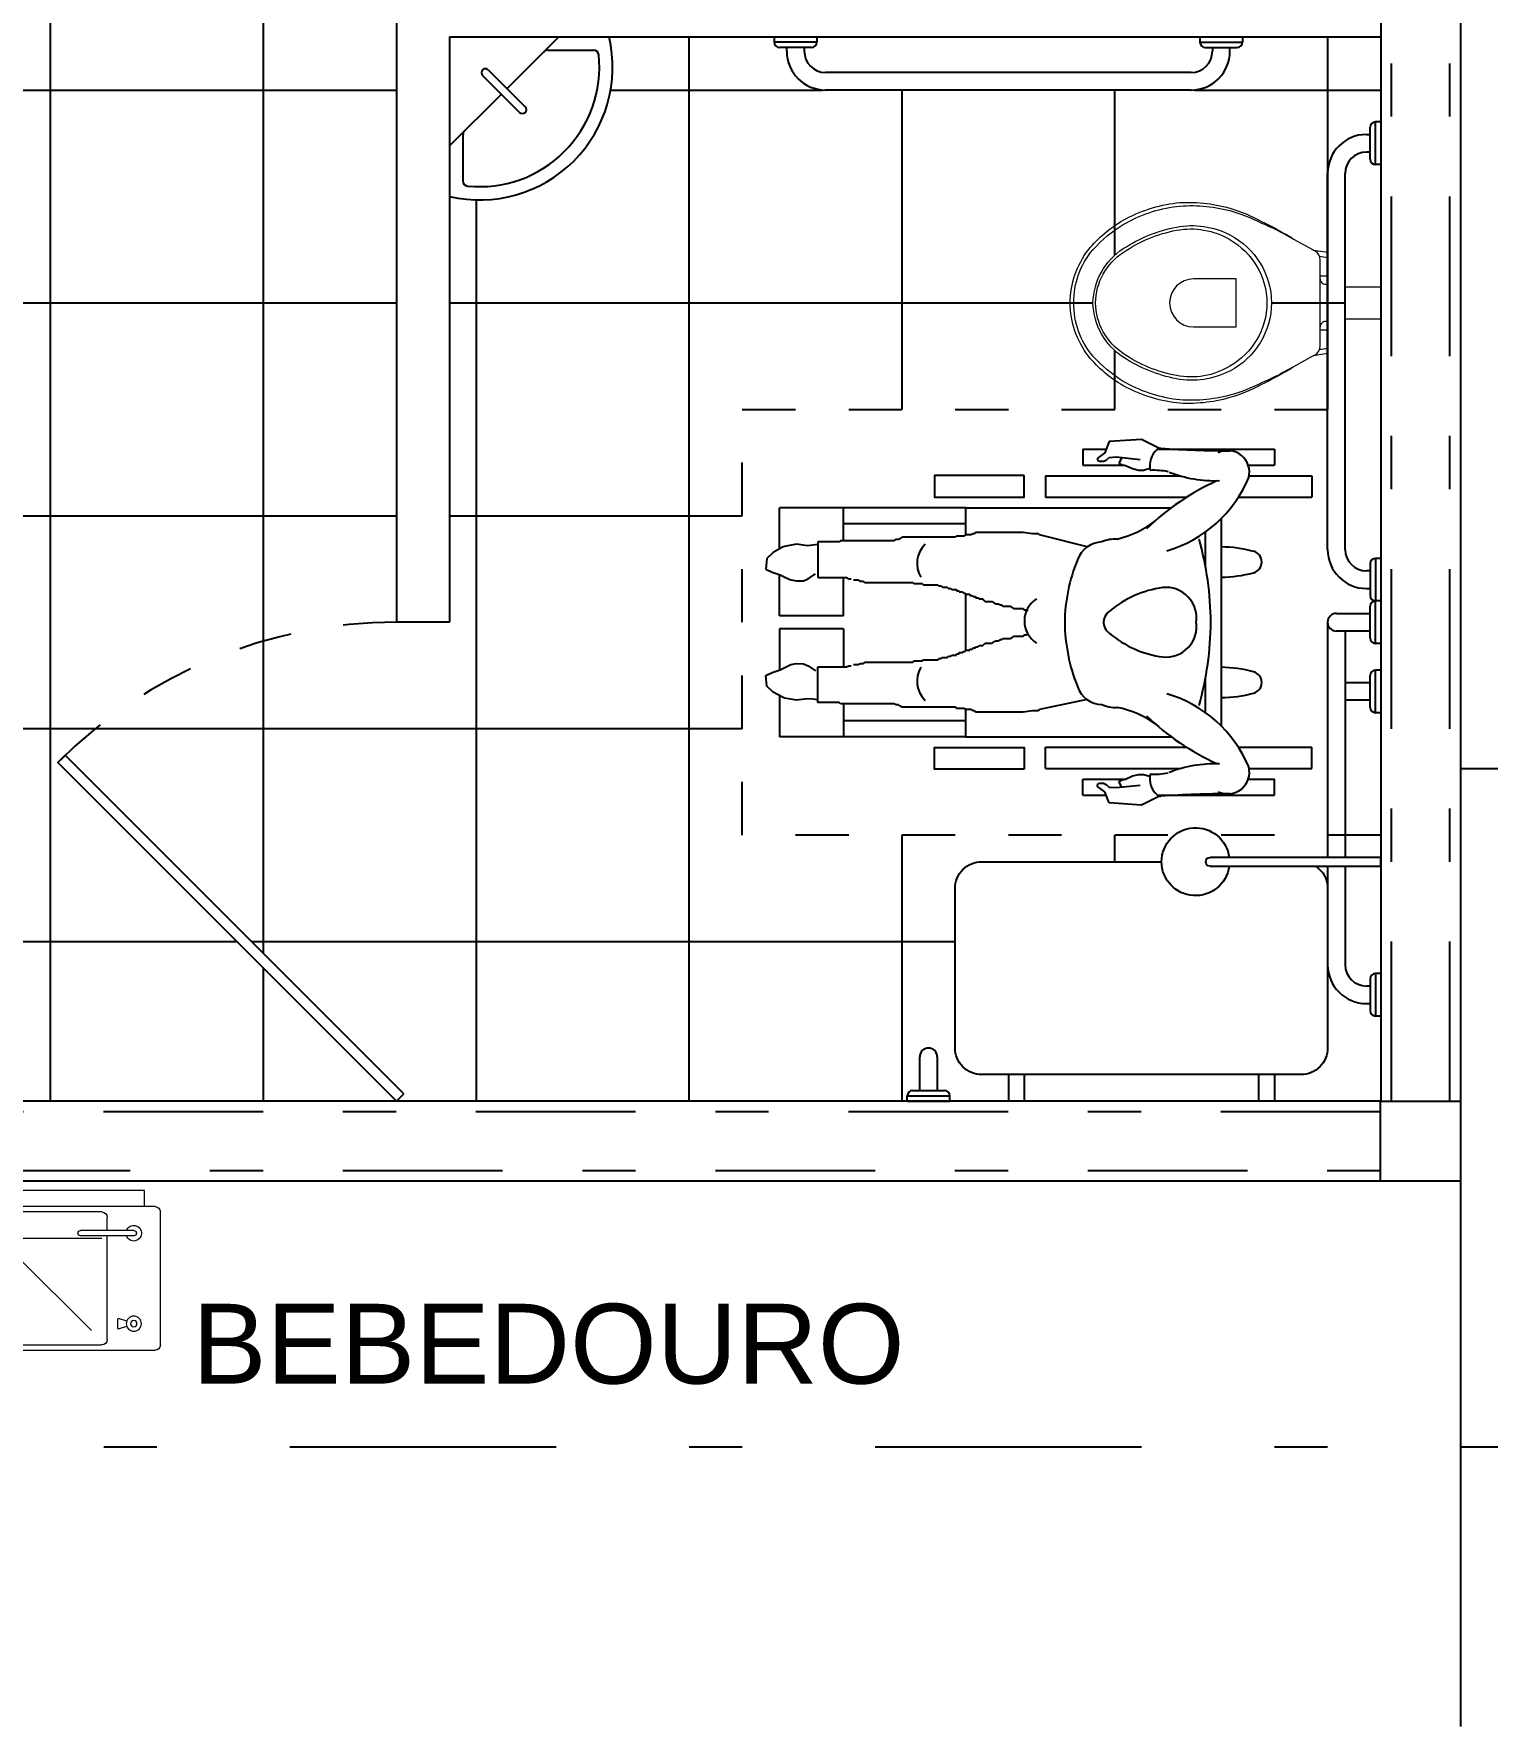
# Model space of a CAD drawing. Header units: inches. Extents: x -64 to 509, y -100 to 268.
# Drawn here: x 70.299 to 73.03, y -18.04 to -14.869 of the extents above; entities that cross this region are included whole.
import ezdxf
from ezdxf.enums import TextEntityAlignment as Align

# ---------------------------------------------------------------- set-up
doc = ezdxf.new("R2010")
doc.units = ezdxf.units.IN
doc.header["$MEASUREMENT"] = 0
doc.header["$PDMODE"] = 35
for name, pattern in [('DASHDOTX2', [2, 1, -0.5, 0, -0.5]), ('HIDDEN', [0.375, 0.25, -0.125]), ('HIDDEN2', [0.1875, 0.125, -0.0625])]:
    doc.linetypes.add(name, pattern=pattern)
for name, color, linetype in [('ARQ_REBOCO', 4, 'Continuous'), ('BL-SAN-01', 1, 'Continuous'), ('COBOGO', 2, 'Continuous'), ('COTA', 1, 'Continuous'), ('EQUIP', 3, 'Continuous'), ('ESQUADRIA', 2, 'Continuous'), ('Nivel', 2, 'Continuous'), ('PISOS', 8, 'Continuous'), ('PROJ COBERTA', 8, 'DASHDOTX2'), ('PROJEÇÃO', 8, 'HIDDEN'), ('VISTA1', 1, 'Continuous')]:
    doc.layers.add(name, color=color, linetype=linetype)
doc.layers.add('BANHEIRO', color=1, linetype='Continuous', lineweight=20)
doc.styles.add('AMB125', font='verdana.ttf')
doc.styles.add('ARIAL', font='arial.ttf')
doc.dimstyles.new('COTA125$0', dxfattribs={"dimtxt": 0.225, "dimasz": 0.1, "dimexe": 0.15, "dimexo": 0.5, "dimgap": 0.15, "dimtad": 1, "dimzin": 4, "dimdsep": 46, "dimtxsty": 'AMB125', "dimblk": 'ARCHTICK', "dimcen": -0.1, "dimdle": 0.05, "dimclrd": 256, "dimclre": 256, "dimclrt": 3, "dimadec": 0, "dimazin": 0, "dimtfac": 1, "dimtix": 1, "dimtmove": 2, "dimatfit": 3, "dimldrblk": 'OPEN30', "dimfxl": 0.5, "dimfxlon": 1, "dimtvp": 0.5, "dimtfillclr": 2, "dimtolj": 1, "dimtzin": 4, "dimarcsym": 0})

# ---------------------------------------------------------------- blocks, each defined once
blk = doc.blocks.new('Chuveiro')
for p, q in [((-0.3926, 0.01), (0, 0.01)), ((0, 0.01), (0, -0.01)), ((0, -0.01), (-0.3926, -0.01))]:
    blk.add_line(p, q)
for centre, radius, start, end in [((-0.4259, 0), 0.078, 7.3661, 352.6339), ((-0.3926, 0), 0.01, 90, 270)]:
    blk.add_arc(centre, radius, start, end)
blk = doc.blocks.new('_ArchTick')
at = {"color": 0, "linetype": 'ByBlock', "const_width": 0.15}
blk.add_lwpolyline([(-0.5, -0.5), (0.5, 0.5)], dxfattribs=at)
blk = doc.blocks.new('*D29')
at = {"layer": 'COTA', "lineweight": -2, "transparency": 16777216}
for p, q in [((66.7748, -7.5746), (66.7748, -16.9246)), ((67.2748, -7.6246), (66.6248, -7.6246)), ((67.2748, -16.8746), (66.6248, -16.8746))]:
    blk.add_line(p, q, dxfattribs=at)
at = {"layer": 'DEFPOINTS', "color": 0, "transparency": 16777216}
for p in [(72.9803, -7.6246), (66.7748, -16.8746), (72.8303, -16.8746)]:
    blk.add_point(p, dxfattribs=at)
at = {"layer": 'COTA', "lineweight": -2, "transparency": 16777216, "xscale": 0.1, "yscale": 0.1, "zscale": 0.1}
for p, rotation in [((66.7748, -7.6246), 90), ((66.7748, -16.8746), 270)]:
    blk.add_blockref('_ArchTick', p, dxfattribs=dict(at, rotation=rotation))
at = {"layer": 'COTA', "color": 2, "transparency": 16777216, "insert": (66.5076, -12.2496), "char_height": 0.225, "attachment_point": 5, "rotation": 90, "style": 'AMB125'}
blk.add_mtext('\\A1;9.25', dxfattribs=at)
blk = doc.blocks.new('_Open30')
at = {"color": 0, "linetype": 'ByBlock', "lineweight": -2}
for p, q in [((-1, 0.268), (0, 0)), ((0, 0), (-1, -0.268)), ((0, 0), (-1, 0))]:
    blk.add_line(p, q, dxfattribs=at)
blk = doc.blocks.new('*D132')
at = {"layer": 'COTA', "lineweight": -2, "transparency": 16777216}
for p, q in [((66.7748, -16.8746), (66.7748, -16.7746)), ((67.2748, -16.8746), (66.6248, -16.8746)), ((66.7748, -16.8746), (66.7748, -17.0246)), ((67.2748, -17.0246), (66.6248, -17.0246)), ((66.7748, -17.0246), (66.7748, -17.1246))]:
    blk.add_line(p, q, dxfattribs=at)
at = {"layer": 'DEFPOINTS', "color": 0, "transparency": 16777216}
for p in [(72.8303, -16.8746), (66.7748, -17.0246), (72.9797, -17.0246)]:
    blk.add_point(p, dxfattribs=at)
at = {"layer": 'COTA', "lineweight": -2, "transparency": 16777216, "xscale": 0.1, "yscale": 0.1, "zscale": 0.1}
for p, rotation in [((66.7748, -16.8746), 270), ((66.7748, -17.0246), 90)]:
    blk.add_blockref('_ArchTick', p, dxfattribs=dict(at, rotation=rotation))
at = {"layer": 'COTA', "color": 2, "transparency": 16777216, "insert": (66.5096, -16.9496), "char_height": 0.225, "attachment_point": 5, "rotation": 90, "style": 'AMB125'}
blk.add_mtext('\\A1;.15', dxfattribs=at)
blk = doc.blocks.new('*D133')
at = {"layer": 'COTA', "lineweight": -2, "transparency": 16777216}
for p, q in [((66.7748, -16.9746), (66.7748, -19.6949)), ((67.2748, -17.0246), (66.6248, -17.0246)), ((67.2748, -19.6449), (66.6248, -19.6449))]:
    blk.add_line(p, q, dxfattribs=at)
at = {"layer": 'DEFPOINTS', "color": 0, "transparency": 16777216}
for p in [(72.9797, -17.0246), (66.7748, -19.6449), (68.3303, -19.6449)]:
    blk.add_point(p, dxfattribs=at)
at = {"layer": 'COTA', "lineweight": -2, "transparency": 16777216, "xscale": 0.1, "yscale": 0.1, "zscale": 0.1}
for p, rotation in [((66.7748, -17.0246), 90), ((66.7748, -19.6449), 270)]:
    blk.add_blockref('_ArchTick', p, dxfattribs=dict(at, rotation=rotation))
at = {"layer": 'COTA', "color": 2, "transparency": 16777216, "insert": (66.5076, -18.3348), "char_height": 0.225, "attachment_point": 5, "rotation": 90, "style": 'AMB125'}
blk.add_mtext('\\A1;2.62', dxfattribs=at)
blk = doc.blocks.new('A$C164B22D6')
for p, q in [((-0.36, 0.01), (-0.36, 0.26)), ((-0.35, 0.27), (0, 0.27)), ((-0.34, 0.26), (-0.1, 0.26)), ((0.01, 0.26), (0.01, 0.01)), ((0.011, 0.01), (0.011, 0.26)), ((0.021, 0.27), (0.371, 0.27)), ((0.031, 0.26), (0.271, 0.26)), ((0.381, 0.26), (0.381, 0.01)), ((-0.35, 0.02), (-0.35, 0.25)), ((-0.3, 0.11), (-0.3, 0.25)), ((-0.1196, 0.233), (-0.261, 0.0916)), ((-0.09, 0.25), (-0.09, 0.02)), ((-0.07, 0.2286), (-0.07, 0.2114)), ((-0.0687, 0.2296), (-0.0534, 0.2245)), ((0.021, 0.02), (0.021, 0.25)), ((0.071, 0.11), (0.071, 0.25)), ((0.2514, 0.233), (0.11, 0.0916)), ((0.281, 0.25), (0.281, 0.055)), ((0.301, 0.2286), (0.301, 0.2114)), ((0.3023, 0.2296), (0.3176, 0.2245)), ((-0.0534, 0.2155), (-0.0687, 0.2104)), ((0.3176, 0.2155), (0.3023, 0.2104)), ((-0.1, 0.06), (-0.25, 0.06)), ((0.271, 0.06), (0.121, 0.06)), ((0.331, 0.055), (0.231, 0.055)), ((0.331, 0.045), (0.231, 0.045)), ((0.281, 0.045), (0.281, 0.02)), ((0, 0), (-0.35, 0)), ((-0.1, 0.01), (-0.34, 0.01)), ((0.041, 0), (0.021, 0)), ((0.271, 0.01), (0.031, 0.01)), ((0.041, -0.03), (0.041, 0)), ((0.351, 0), (0.041, 0)), ((0.371, 0), (0.351, 0)), ((0.351, 0), (0.351, -0.03)), ((0.351, -0.03), (0.041, -0.03))]:
    blk.add_line(p, q)
for centre, radius in [((-0.04, 0.22), 0.0142), ((-0.04, 0.22), 0.00596), ((0.331, 0.22), 0.0142), ((0.331, 0.22), 0.00596), ((-0.3, 0.06), 0.0223), ((0.071, 0.06), 0.0223)]:
    blk.add_circle(centre, radius)
for centre, radius, start, end in [((-0.35, 0.26), 0.01, 90, 180), ((-0.34, 0.25), 0.01, 90, 180), ((-0.1, 0.25), 0.01, 0, 90), ((0, 0.26), 0.01, 0, 90), ((0.021, 0.26), 0.01, 90, 180), ((0.031, 0.25), 0.01, 90, 180), ((0.271, 0.25), 0.01, 0, 90), ((0.371, 0.26), 0.01, 0, 90), ((-0.069, 0.2286), 0.001, 71.5651, 180), ((0.302, 0.2286), 0.001, 71.5651, 180), ((-0.069, 0.2114), 0.001, 180, 288.4349), ((0.302, 0.2114), 0.001, 180, 288.4349), ((0.331, 0.05), 0.0147, 199.9134, 160.0866), ((0.231, 0.05), 0.005, 90, 270), ((0.331, 0.05), 0.00499, 270, 90), ((-0.35, 0.01), 0.01, 180, 270), ((-0.34, 0.02), 0.01, 180, 270), ((-0.1, 0.02), 0.01, 270, 0), ((0, 0.01), 0.01, 270, 0), ((0.021, 0.01), 0.01, 180, 270), ((0.031, 0.02), 0.01, 180, 270), ((0.271, 0.02), 0.01, 270, 0), ((0.371, 0.01), 0.01, 270, 0)]:
    blk.add_arc(centre, radius, start, end)

msp = doc.modelspace()

# ---------------------------------------------------------------- hatches: boundary and pattern name
at = {"layer": 'PISOS'}
h = msp.add_hatch(dxfattribs=at)
h.set_pattern_fill('_USER,_O', color=256, scale=0.4, double=1, pattern_type=0)
h.set_pattern_definition([(0, (69.53026, -7.7748), (0, -0.4), []), (270, (69.53026, -7.7748), (-0.4, -2e-17), [])])
edge = h.paths.add_edge_path()
edge.add_line((70.5803, -8.8748), (69.4803, -8.8748))
edge.add_line((69.4803, -8.8748), (69.4803, -7.7746))
edge.add_line((69.4803, -7.7746), (70.0471, -7.7748))
edge.add_line((70.0471, -7.7748), (70.0471, -8.0598))
edge.add_arc((70.0553, -8.123), 0.0638, 97.3661, 442.6339)
edge.add_line((70.0634, -8.0598), (70.0634, -7.7748))
edge.add_line((70.0634, -7.7748), (70.5803, -7.7748))
edge.add_line((70.5803, -7.7748), (70.5803, -8.8748))
edge = h.paths.add_edge_path()
edge.add_line((71.6803, -8.8748), (70.6803, -8.8748))
edge.add_line((70.6803, -8.8748), (70.6803, -7.7748))
edge.add_line((70.6803, -7.7748), (71.1721, -7.7748))
edge.add_line((71.1721, -7.7748), (71.1721, -8.0598))
edge.add_arc((71.1803, -8.123), 0.0638, 97.3661, 442.6339)
edge.add_line((71.1884, -8.0598), (71.1884, -7.7748))
edge.add_line((71.1884, -7.7748), (71.6803, -7.7748))
edge.add_line((71.6803, -7.7748), (71.6803, -8.8748))
edge = h.paths.add_edge_path()
edge.add_line((72.8303, -8.8748), (71.7803, -8.8748))
edge.add_line((71.7803, -8.8748), (71.7803, -7.7748))
edge.add_line((71.7803, -7.7748), (72.2971, -7.7748))
edge.add_line((72.2971, -7.7748), (72.2971, -8.0598))
edge.add_arc((72.3053, -8.123), 0.0638, 97.3661, 442.6339)
edge.add_line((72.3134, -8.0598), (72.3134, -7.7748))
edge.add_line((72.3134, -7.7748), (72.8303, -7.7748))
edge.add_line((72.8303, -7.7748), (72.8303, -8.8748))
edge = h.paths.add_edge_path(flags=17)
edge.add_line((72.8303, -12.8548), (71.9946, -12.8548))
edge.add_arc((72.8748, -12.8548), 0.8802, 92.9021, 180, ccw=False)
edge.add_line((72.8303, -11.9757), (72.8303, -12.8548))
edge = h.paths.add_edge_path(flags=17)
edge.add_line((72.8303, -13.8748), (71.3503, -13.8748))
edge.add_line((71.3503, -13.8748), (71.7745, -13.4505))
edge.add_arc((71.4269, -13.7065), 0.4317, 36.3644, 89.5499)
edge.add_line((71.4303, -13.2748), (71.4303, -13.0748))
edge.add_line((71.4303, -13.0748), (72.8303, -13.0748))
edge.add_line((72.8303, -13.0748), (72.8303, -13.8748))
edge = h.paths.add_edge_path(flags=16)
edge.add_arc((72.4741, -13.375), 0.2827, 264.3529, 284.7949)
edge.add_arc((72.4841, -13.3683), 0.2868, 282.5179, 295.2093)
edge.add_arc((72.4666, -13.3772), 0.2868, 286.1139, 299.1258, ccw=False)
edge.add_arc((72.4865, -13.3765), 0.2827, 261.8101, 282.1989, ccw=False)
edge = h.paths.add_edge_path(flags=16)
edge.add_arc((72.4146, -13.4717), 0.1253, 181.4139, 236.9811)
edge.add_arc((72.4976, -13.3469), 0.2753, 236.6498, 259.2543)
edge.add_arc((72.4753, -13.4653), 0.1548, 259.1959, 297.0622)
edge.add_arc((72.4797, -13.4739), 0.1451, 297.0541, 359.647)
edge.add_arc((72.4797, -13.4757), 0.1451, 0.353, 62.9459)
edge.add_arc((72.4753, -13.4843), 0.1548, 62.9378, 100.8041)
edge.add_arc((72.4976, -13.6027), 0.2753, 100.7457, 123.3502)
edge.add_arc((72.4146, -13.4779), 0.1253, 123.0189, 178.5861)
edge = h.paths.add_edge_path(flags=0)
edge.add_arc((72.4091, -13.4737), 0.1148, 180.5571, 236.8327)
edge.add_arc((72.4923, -13.3592), 0.2562, 235.2647, 259.6584)
edge.add_arc((72.4735, -13.4723), 0.1417, 258.9303, 300.9222)
edge.add_arc((72.4767, -13.4728), 0.1396, 299.9011, 359.1678)
edge.add_arc((72.4767, -13.4768), 0.1396, 0.8322, 60.0989)
edge.add_arc((72.4735, -13.4773), 0.1417, 59.0778, 101.0697)
edge.add_arc((72.4923, -13.5904), 0.2562, 100.3416, 124.7353)
edge.add_arc((72.4091, -13.4759), 0.1148, 123.1673, 179.4429)
edge = h.paths.add_edge_path(flags=0)
edge.add_line((72.4783, -13.5198), (72.5583, -13.5198))
edge.add_line((72.5583, -13.5198), (72.5583, -13.4298))
edge.add_line((72.5583, -13.4298), (72.4783, -13.4298))
edge.add_arc((72.4783, -13.4748), 0.045, 90, 270)
edge = h.paths.add_edge_path(flags=16)
edge.add_arc((72.7073, -13.4642), 0.0986, 275.1846, 293.2307)
edge.add_arc((72.7167, -13.499), 0.0631, 297.8962, 313.6054)
edge.add_line((72.7603, -13.5447), (72.7603, -13.4049))
edge.add_arc((72.7167, -13.4506), 0.0631, 46.3946, 62.1038)
edge.add_arc((72.7073, -13.4855), 0.0986, 66.7693, 84.8154)
edge.add_line((72.7163, -13.3872), (72.7163, -13.5624))
edge = h.paths.add_edge_path(flags=0)
edge.add_line((72.7428, -13.4389), (72.7428, -13.4398))
edge.add_line((72.7428, -13.4398), (72.7392, -13.4398))
edge.add_arc((72.7392, -13.4328), 0.007, 270, 300.082)
edge = h.paths.add_edge_path(flags=17)
edge.add_line((72.8303, -14.7748), (71.4303, -14.7748))
edge.add_line((71.4303, -14.7748), (71.4303, -14.5748))
edge.add_arc((71.4269, -14.1431), 0.4317, 270.4501, 323.6356)
edge.add_line((71.7745, -14.3991), (71.3503, -13.9748))
edge.add_line((71.3503, -13.9748), (72.8303, -13.9748))
edge.add_line((72.8303, -13.9748), (72.8303, -14.7748))
edge = h.paths.add_edge_path(flags=16)
edge.add_arc((72.4741, -14.275), 0.2827, 264.3529, 284.7949)
edge.add_arc((72.4841, -14.2683), 0.2868, 282.5179, 295.2093)
edge.add_arc((72.4666, -14.2772), 0.2868, 286.1139, 299.1258, ccw=False)
edge.add_arc((72.4865, -14.2765), 0.2827, 261.8101, 282.1989, ccw=False)
edge = h.paths.add_edge_path(flags=16)
edge.add_arc((72.4146, -14.3717), 0.1253, 181.4139, 236.9811)
edge.add_arc((72.4976, -14.2469), 0.2753, 236.6498, 259.2543)
edge.add_arc((72.4753, -14.3653), 0.1548, 259.1959, 297.0622)
edge.add_arc((72.4797, -14.3739), 0.1451, 297.0541, 359.647)
edge.add_arc((72.4797, -14.3757), 0.1451, 0.353, 62.9459)
edge.add_arc((72.4753, -14.3843), 0.1548, 62.9378, 100.8041)
edge.add_arc((72.4976, -14.5027), 0.2753, 100.7457, 123.3502)
edge.add_arc((72.4146, -14.3779), 0.1253, 123.0189, 178.5861)
edge = h.paths.add_edge_path(flags=0)
edge.add_arc((72.4091, -14.3737), 0.1148, 180.5571, 236.8327)
edge.add_arc((72.4923, -14.2592), 0.2562, 235.2647, 259.6584)
edge.add_arc((72.4735, -14.3723), 0.1417, 258.9303, 300.9222)
edge.add_arc((72.4767, -14.3728), 0.1396, 299.9011, 359.1678)
edge.add_arc((72.4767, -14.3768), 0.1396, 0.8322, 60.0989)
edge.add_arc((72.4735, -14.3773), 0.1417, 59.0778, 101.0697)
edge.add_arc((72.4923, -14.4904), 0.2562, 100.3416, 124.7353)
edge.add_arc((72.4091, -14.3759), 0.1148, 123.1673, 179.4429)
edge = h.paths.add_edge_path(flags=0)
edge.add_line((72.4783, -14.4198), (72.5583, -14.4198))
edge.add_line((72.5583, -14.4198), (72.5583, -14.3298))
edge.add_line((72.5583, -14.3298), (72.4783, -14.3298))
edge.add_arc((72.4783, -14.3748), 0.045, 90, 270)
edge = h.paths.add_edge_path(flags=16)
edge.add_arc((72.7073, -14.3642), 0.0986, 275.1846, 293.2307)
edge.add_arc((72.7167, -14.399), 0.0631, 297.8962, 313.6054)
edge.add_line((72.7603, -14.4447), (72.7603, -14.3049))
edge.add_arc((72.7167, -14.3506), 0.0631, 46.3946, 62.1038)
edge.add_arc((72.7073, -14.3855), 0.0986, 66.7693, 84.8154)
edge.add_line((72.7163, -14.2872), (72.7163, -14.4624))
edge = h.paths.add_edge_path(flags=0)
edge.add_line((72.7428, -14.3389), (72.7428, -14.3398))
edge.add_line((72.7428, -14.3398), (72.7392, -14.3398))
edge.add_arc((72.7392, -14.3328), 0.007, 270, 300.082)
edge = h.paths.add_edge_path()
edge.add_line((71.6303, -15.5748), (71.6303, -16.3748))
edge.add_line((71.6303, -16.3748), (72.4424, -16.3748))
edge.add_arc((72.482, -16.4248), 0.0638, 128.3747, 180)
edge.add_line((72.4183, -16.4248), (72.0803, -16.4248))
edge.add_arc((72.0803, -16.4748), 0.05, 90, 180)
edge.add_line((72.0303, -16.4748), (72.0303, -16.7748))
edge.add_arc((72.0803, -16.7748), 0.05, 180, 270)
edge.add_line((72.0803, -16.8248), (72.1303, -16.8248))
edge.add_line((72.1303, -16.8248), (72.1303, -16.8748))
edge.add_line((72.1303, -16.8748), (72.0203, -16.8748))
edge.add_line((72.0203, -16.8748), (72.0203, -16.8648))
edge.add_arc((72.0103, -16.8648), 0.01, 0, 90)
edge.add_line((72.0103, -16.8548), (71.9968, -16.8548))
edge.add_line((71.9968, -16.8548), (71.9968, -16.7913))
edge.add_arc((71.9803, -16.7913), 0.0165, 0, 180)
edge.add_line((71.9638, -16.7913), (71.9638, -16.8548))
edge.add_line((71.9638, -16.8548), (71.9503, -16.8548))
edge.add_arc((71.9503, -16.8648), 0.01, 90, 180)
edge.add_line((71.9403, -16.8648), (71.9403, -16.8748))
edge.add_line((71.9403, -16.8748), (70.9803, -16.8748))
edge.add_line((70.9803, -16.8748), (70.9944, -16.8607))
edge.add_line((70.9944, -16.8607), (70.3582, -16.2244))
edge.add_arc((70.9803, -16.8748), 0.9, 90, 133.7267, ccw=False)
edge.add_line((70.9803, -15.9748), (71.0803, -15.9748))
edge.add_line((71.0803, -15.9748), (71.0803, -15.1748))
edge.add_arc((71.1369, -14.9315), 0.2498, 256.8838, 373.1162)
edge.add_line((71.3803, -14.8748), (71.6903, -14.8748))
edge.add_line((71.6903, -14.8748), (71.6903, -14.8848))
edge.add_arc((71.7003, -14.8848), 0.01, 180, 270)
edge.add_line((71.7003, -14.8948), (71.7138, -14.8948))
edge.add_line((71.7138, -14.8948), (71.7138, -14.9018))
edge.add_arc((71.7868, -14.9018), 0.073, 180, 270)
edge.add_line((71.7868, -14.9748), (72.4738, -14.9748))
edge.add_arc((72.4738, -14.9018), 0.073, 270, 360)
edge.add_line((72.5468, -14.9018), (72.5468, -14.8948))
edge.add_line((72.5468, -14.8948), (72.5603, -14.8948))
edge.add_arc((72.5603, -14.8848), 0.01, 270, 360)
edge.add_line((72.5703, -14.8848), (72.5703, -14.8748))
edge.add_line((72.5703, -14.8748), (72.8303, -14.8748))
edge.add_line((72.8303, -14.8748), (72.8303, -15.0348))
edge.add_line((72.8303, -15.0348), (72.8203, -15.0348))
edge.add_arc((72.8203, -15.0448), 0.01, 90, 180)
edge.add_line((72.8103, -15.0448), (72.8103, -15.0913))
edge.add_line((72.8103, -15.0913), (72.8033, -15.0913))
edge.add_arc((72.8033, -15.1313), 0.04, 90, 180)
edge.add_line((72.7633, -15.1313), (72.7633, -15.5748))
edge.add_line((72.7633, -15.5748), (71.6303, -15.5748))
edge = h.paths.add_edge_path(flags=16)
edge.add_line((72.7034, -15.4742), (72.7035, -15.4742))
edge.add_line((72.7035, -15.4742), (72.704, -15.4741))
edge.add_arc((72.7044, -15.4771), 0.003, 98.6732, 109.4635)
edge = h.paths.add_edge_path(flags=16)
edge.add_arc((72.4146, -15.3717), 0.1253, 181.4139, 236.9811)
edge.add_arc((72.4976, -15.2469), 0.2753, 236.6498, 259.2543)
edge.add_arc((72.4753, -15.3653), 0.1548, 259.1959, 297.0622)
edge.add_arc((72.4797, -15.3739), 0.1451, 297.0541, 359.647)
edge.add_arc((72.4797, -15.3757), 0.1451, 0.353, 62.9459)
edge.add_arc((72.4753, -15.3843), 0.1548, 62.9378, 100.8041)
edge.add_arc((72.4976, -15.5027), 0.2753, 100.7457, 123.3502)
edge.add_arc((72.4146, -15.3779), 0.1253, 123.0189, 178.5861)
edge = h.paths.add_edge_path(flags=0)
edge.add_arc((72.4091, -15.3737), 0.1148, 180.5571, 236.8327)
edge.add_arc((72.4923, -15.2592), 0.2562, 235.2647, 259.6584)
edge.add_arc((72.4735, -15.3723), 0.1417, 258.9303, 300.9222)
edge.add_arc((72.4767, -15.3728), 0.1396, 299.9011, 359.1678)
edge.add_arc((72.4767, -15.3768), 0.1396, 0.8322, 60.0989)
edge.add_arc((72.4735, -15.3773), 0.1417, 59.0778, 101.0697)
edge.add_arc((72.4923, -15.4904), 0.2562, 100.3416, 124.7353)
edge.add_arc((72.4091, -15.3759), 0.1148, 123.1673, 179.4429)
edge = h.paths.add_edge_path(flags=0)
edge.add_line((72.4783, -15.4198), (72.5583, -15.4198))
edge.add_line((72.5583, -15.4198), (72.5583, -15.3298))
edge.add_line((72.5583, -15.3298), (72.4783, -15.3298))
edge.add_arc((72.4783, -15.3748), 0.045, 90, 270)
edge = h.paths.add_edge_path()
edge.add_arc((70.9803, -16.8748), 0.9, 90, 133.7267)
edge.add_line((70.3582, -16.2244), (70.358, -16.2243))
edge.add_line((70.358, -16.2243), (70.3439, -16.2384))
edge.add_line((70.3439, -16.2384), (70.9803, -16.8748))
edge.add_line((70.9803, -16.8748), (69.4803, -16.8746))
edge.add_line((69.4803, -16.8746), (69.4803, -8.8748))
edge.add_line((69.4803, -8.8748), (72.8303, -8.8748))
edge.add_line((72.8303, -8.8748), (72.8303, -10.2248))
edge.add_line((72.8303, -10.2248), (70.4303, -10.2248))
edge.add_line((70.4303, -10.2248), (70.4303, -10.6748))
edge.add_line((70.4303, -10.6748), (70.3303, -10.6748))
edge.add_line((70.3303, -10.6748), (70.3303, -10.8248))
edge.add_line((70.3303, -10.8248), (70.3303, -11.3246))
edge.add_line((70.3303, -11.3246), (72.8303, -11.3246))
edge.add_line((72.8303, -11.3246), (72.8303, -11.9248))
edge.add_line((72.8303, -11.9248), (72.8303, -11.9757))
edge.add_arc((72.8748, -12.8548), 0.8802, 92.9021, 180)
edge.add_line((71.9946, -12.8548), (71.9946, -12.8748))
edge.add_line((71.9946, -12.8748), (72.8946, -12.8748))
edge.add_line((72.8946, -12.8748), (72.8946, -12.9248))
edge.add_line((72.8946, -12.9248), (70.5303, -12.9248))
edge.add_line((70.5303, -12.9248), (70.5303, -13.0748))
edge.add_line((70.5303, -13.0748), (71.3303, -13.0748))
edge.add_line((71.3303, -13.0748), (71.3303, -13.2748))
edge.add_line((71.3303, -13.2748), (71.4303, -13.2748))
edge.add_arc((71.4269, -13.7065), 0.4317, 39.0405, 89.5499, ccw=False)
edge.add_line((71.7622, -13.4346), (71.3361, -13.8607))
edge.add_line((71.3361, -13.8607), (71.3503, -13.8748))
edge.add_line((71.3503, -13.8748), (71.3303, -13.8748))
edge.add_line((71.3303, -13.8748), (71.3303, -13.9748))
edge.add_line((71.3303, -13.9748), (71.3503, -13.9748))
edge.add_line((71.3503, -13.9748), (71.3361, -13.989))
edge.add_line((71.3361, -13.989), (71.7622, -14.415))
edge.add_arc((71.4269, -14.1431), 0.4317, 269.5499, 320.9595, ccw=False)
edge.add_line((71.4235, -14.5748), (71.3303, -14.5748))
edge.add_line((71.3303, -14.5748), (71.3303, -14.7748))
edge.add_line((71.3303, -14.7748), (70.9803, -14.7748))
edge.add_line((70.9803, -14.7748), (70.9803, -15.9748))

# ---------------------------------------------------------------- linework, layer by layer
at = {"layer": 'ARQ_REBOCO', "ltscale": 10}
for p, q in [((72.9803, -17.0246), (72.9803, -12.9246)), ((72.8303, -13.0746), (72.8303, -16.8746)), ((70.9803, -14.7746), (70.9803, -15.9746)), ((71.0803, -14.8746), (72.8303, -14.8746)), ((71.0803, -14.8746), (71.0803, -15.9746)), ((71.0803, -15.9746), (70.9803, -15.9746)), ((72.8303, -16.8746), (69.4803, -16.8746)), ((72.9803, -17.0246), (69.4803, -17.0246))]:
    msp.add_line(p, q, dxfattribs=at)
at = {"layer": 'BANHEIRO'}
for p, q in [((72.7633, -15.3446), (72.8303, -15.3446)), ((72.7633, -15.4046), (72.8303, -15.4046))]:
    msp.add_line(p, q, dxfattribs=at)
for points in [[(72.7303, -15.4699), (72.704, -15.4739, 0.047116), (72.7034, -15.4741, 0.044891), (72.7029, -15.4743), (72.6663, -15.4946, -0.036783), (72.6463, -15.5066, -0.0196), (72.6063, -15.5276, -0.056836), (72.5463, -15.5526, -0.089116), (72.4463, -15.5626, -0.095425), (72.3463, -15.5301, -0.091656), (72.2808, -15.4746, -0.16072), (72.2463, -15.3746, -0.16072), (72.2808, -15.2746, -0.091656), (72.3463, -15.2191, -0.095425), (72.4463, -15.1866, -0.089116), (72.5463, -15.1966, -0.056836), (72.6063, -15.2216, -0.0196), (72.6463, -15.2426, -0.036783), (72.6663, -15.2546), (72.7029, -15.275, 0.044891), (72.7034, -15.2752, 0.047116), (72.704, -15.2753), (72.7303, -15.2793)], [(72.6663, -15.4946), (72.6463, -15.5056, -0.0204), (72.6063, -15.5246, -0.050595), (72.5463, -15.5481, -0.089432), (72.4463, -15.5561, -0.098712), (72.3463, -15.5221, -0.072481), (72.2893, -15.4746, -0.182574), (72.2533, -15.3746, -0.182574), (72.2893, -15.2746, -0.072481), (72.3463, -15.2271, -0.098712), (72.4463, -15.1931, -0.089432), (72.5463, -15.2011, -0.050595), (72.6063, -15.2246, -0.0204), (72.6463, -15.2436), (72.6663, -15.2546)], [(72.7034, -15.4741), (72.7062, -15.4725, 0.269143), (72.7163, -15.4551), (72.7163, -15.2941, 0.269143), (72.7062, -15.2768), (72.7034, -15.2752)], [(72.7149, -15.2869, -0.039426), (72.7303, -15.2893, -0.039426)], [(72.7163, -15.3296, 0.414214), (72.7263, -15.3396), (72.7303, -15.3396)], [(72.7303, -15.4096), (72.7263, -15.4096, 0.414214), (72.7163, -15.4196)], [(72.7303, -15.4599, -0.039426), (72.7149, -15.4623)]]:
    msp.add_lwpolyline(points, format="xyb", dxfattribs=at)
for points in [[(72.2893, -15.3746, -0.247323), (72.3463, -15.2726, -0.098952), (72.4463, -15.2321, -0.167831), (72.5463, -15.2466, -0.278895), (72.6248, -15.3746, -0.278895), (72.5463, -15.5026, -0.167831), (72.4463, -15.5171, -0.098952), (72.3463, -15.4766, -0.247323)], [(72.5463, -15.4936, -0.185303), (72.4463, -15.5111, -0.106842), (72.3463, -15.4696, -0.250606), (72.2943, -15.3746, -0.250606), (72.3463, -15.2796, -0.106842), (72.4463, -15.2381, -0.185303), (72.5463, -15.2556, -0.264523), (72.6163, -15.3746, -0.264523)], [(72.4783, -15.4196), (72.5583, -15.4196), (72.5583, -15.3296), (72.4783, -15.3296, 1)]]:
    msp.add_lwpolyline(points, format="xyb", close=True, dxfattribs=at)
for points in [[(72.7163, -15.3236), (72.7303, -15.3236)], [(72.7303, -15.4256), (72.7163, -15.4256)]]:
    msp.add_lwpolyline(points, dxfattribs=at)
at = {"layer": 'BL-SAN-01'}
for p, q in [((72.3808, -15.631), (72.3196, -15.6351)), ((72.4144, -15.648), (72.3808, -15.631)), ((72.2703, -15.6496), (72.314, -15.6496)), ((72.2703, -15.6496), (72.2703, -15.6796)), ((72.3116, -15.656), (72.2979, -15.6661)), ((72.3196, -15.6351), (72.3116, -15.656)), ((72.4105, -15.6496), (72.6303, -15.6496)), ((72.6303, -15.6496), (72.6303, -15.6796)), ((72.2703, -15.6796), (72.3489, -15.6796)), ((72.2979, -15.6661), (72.298, -15.6692)), ((72.298, -15.6692), (72.298, -15.6701)), ((72.298, -15.6701), (72.3018, -15.6722)), ((72.3018, -15.6722), (72.3057, -15.6721)), ((72.3057, -15.6721), (72.3094, -15.6721)), ((72.3094, -15.6721), (72.314, -15.6698)), ((72.314, -15.6698), (72.32, -15.6651)), ((72.32, -15.6651), (72.3332, -15.664)), ((72.3332, -15.664), (72.3777, -15.6688)), ((72.3431, -15.6663), (72.338, -15.6755)), ((72.338, -15.6755), (72.3441, -15.6785)), ((72.3441, -15.6785), (72.3503, -15.6799)), ((72.3503, -15.6799), (72.3633, -15.6859)), ((72.3633, -15.6859), (72.3756, -15.6887)), ((72.3756, -15.6887), (72.3842, -15.6886)), ((72.3842, -15.6886), (72.3964, -15.6853)), ((72.5811, -15.6796), (72.6303, -15.6796)), ((72.2003, -15.6996), (72.4537, -15.6996)), ((72.2003, -15.6996), (72.2003, -15.7396)), ((72.5828, -15.6996), (72.7003, -15.6996)), ((72.7003, -15.6996), (72.7003, -15.7396)), ((72.2003, -15.7396), (72.4654, -15.7396)), ((72.5627, -15.7396), (72.7003, -15.7396)), ((72.0503, -15.7596), (71.7003, -15.7596)), ((71.7003, -15.837), (71.7003, -15.7596)), ((71.8203, -15.8216), (71.8203, -15.7596)), ((72.0503, -15.7896), (71.8203, -15.7896)), ((72.0503, -15.8108), (72.0503, -15.7596)), ((72.0503, -15.7596), (72.4362, -15.7596)), ((72.5303, -15.7799), (72.5303, -16.1694)), ((71.8147, -15.8216), (71.8125, -15.8238)), ((71.915, -15.8216), (71.8147, -15.8216)), ((71.9195, -15.8194), (71.915, -15.8216)), ((71.9239, -15.8194), (71.9195, -15.8194)), ((71.9262, -15.8172), (71.9239, -15.8194)), ((71.9284, -15.8172), (71.9262, -15.8172)), ((71.9306, -15.8149), (71.9284, -15.8172)), ((72.0309, -15.8149), (71.9306, -15.8149)), ((72.0331, -15.8127), (72.0309, -15.8149)), ((72.0465, -15.8127), (72.0331, -15.8127)), ((72.0509, -15.8105), (72.0465, -15.8127)), ((72.0599, -15.8105), (72.0509, -15.8105)), ((72.0643, -15.8082), (72.0599, -15.8105)), ((72.0665, -15.8082), (72.0643, -15.8082)), ((72.0688, -15.806), (72.0665, -15.8082)), ((72.1579, -15.806), (72.0688, -15.806)), ((72.1757, -15.8082), (72.1579, -15.806)), ((72.1869, -15.8082), (72.1757, -15.8082)), ((72.1891, -15.8105), (72.1869, -15.8082)), ((72.2785, -15.8331), (72.1891, -15.8105)), ((72.5003, -15.8053), (72.5003, -15.8673)), ((71.6886, -15.8433), (71.6766, -15.8549)), ((71.706, -15.8338), (71.6886, -15.8433)), ((71.7099, -15.8322), (71.706, -15.8338)), ((71.732, -15.8279), (71.7099, -15.8322)), ((71.7528, -15.8307), (71.732, -15.8279)), ((71.7627, -15.8299), (71.7528, -15.8307)), ((71.7722, -15.8287), (71.7627, -15.8299)), ((71.7722, -15.8238), (71.7724, -15.8908)), ((71.8125, -15.8238), (71.7722, -15.8238)), ((71.6766, -15.8549), (71.6745, -15.8749)), ((71.6745, -15.8749), (71.6862, -15.8802)), ((71.6862, -15.8802), (71.7016, -15.8852)), ((71.7003, -15.9623), (71.7003, -15.8847)), ((71.7016, -15.8852), (71.7115, -15.8905)), ((71.7538, -15.8929), (71.7681, -15.8834)), ((71.7115, -15.8905), (71.7217, -15.8949)), ((71.7217, -15.8949), (71.7324, -15.8969)), ((71.7324, -15.8969), (71.7454, -15.8967)), ((71.7454, -15.8967), (71.7538, -15.8929)), ((71.7724, -15.8908), (71.8259, -15.8908)), ((71.8203, -15.9623), (71.8203, -15.8908)), ((71.8259, -15.8908), (71.8303, -15.893)), ((71.8303, -15.893), (71.8348, -15.893)), ((71.8392, -15.8952), (71.8482, -15.8952)), ((71.8482, -15.8952), (71.8526, -15.8975)), ((71.8526, -15.8975), (71.8571, -15.8975)), ((71.8571, -15.8975), (71.8615, -15.8997)), ((71.8615, -15.8997), (71.9507, -15.8997)), ((71.9507, -15.8997), (71.9529, -15.9019)), ((71.9529, -15.9019), (71.9685, -15.9019)), ((71.9685, -15.9019), (71.9707, -15.9042)), ((71.9707, -15.9042), (71.9975, -15.9042)), ((71.9975, -15.9042), (71.9997, -15.9064)), ((71.9997, -15.9064), (72.0041, -15.9064)), ((72.0041, -15.9064), (72.0064, -15.9086)), ((72.0064, -15.9086), (72.0153, -15.9086)), ((72.0153, -15.9086), (72.0175, -15.9109)), ((72.0175, -15.9109), (72.022, -15.9109)), ((72.022, -15.9109), (72.0242, -15.9131)), ((72.0242, -15.9131), (72.0331, -15.9131)), ((72.0331, -15.9131), (72.0331, -15.9153)), ((72.0331, -15.9153), (72.0376, -15.9153)), ((72.0376, -15.9153), (72.0376, -15.9175)), ((72.0376, -15.9175), (72.0443, -15.9175)), ((72.0443, -15.9175), (72.0465, -15.9198)), ((72.0465, -15.9198), (72.0487, -15.9198)), ((72.0487, -15.9198), (72.0509, -15.922)), ((72.0503, -16.0279), (72.0503, -15.9213)), ((72.0509, -15.922), (72.0576, -15.922)), ((72.0576, -15.922), (72.0576, -15.9242)), ((72.0576, -15.9242), (72.0621, -15.9242)), ((72.0621, -15.9242), (72.0643, -15.9265)), ((72.0643, -15.9265), (72.0688, -15.9265)), ((72.0688, -15.9265), (72.0688, -15.9287)), ((72.0688, -15.9287), (72.0732, -15.9287)), ((72.0732, -15.9287), (72.0755, -15.9309)), ((72.0755, -15.9309), (72.0821, -15.9309)), ((72.0821, -15.9309), (72.0844, -15.9332)), ((72.0844, -15.9332), (72.0866, -15.9354)), ((72.0866, -15.9354), (72.1, -15.9354)), ((72.1, -15.9354), (72.1022, -15.9376)), ((72.1022, -15.9376), (72.1067, -15.9399)), ((72.1067, -15.9399), (72.1111, -15.9399)), ((72.1111, -15.9399), (72.1156, -15.9421)), ((72.1156, -15.9421), (72.1178, -15.9421)), ((72.1178, -15.9421), (72.12, -15.9443)), ((72.12, -15.9443), (72.1334, -15.9443)), ((72.1334, -15.9443), (72.1379, -15.9466)), ((72.1379, -15.9466), (72.1401, -15.9488)), ((72.1401, -15.9488), (72.1579, -15.9488)), ((72.1579, -15.9488), (72.1601, -15.951)), ((71.8203, -15.9623), (71.7003, -15.9623)), ((72.1601, -15.951), (72.1646, -15.951)), ((72.1646, -15.951), (72.1668, -15.9532)), ((71.8203, -15.987), (71.7003, -15.987)), ((71.7003, -15.987), (71.7003, -16.0645)), ((71.8203, -15.987), (71.8203, -16.0585)), ((72.1, -16.0139), (72.1022, -16.0116)), ((72.1022, -16.0116), (72.1067, -16.0094)), ((72.1067, -16.0094), (72.1111, -16.0094)), ((72.1111, -16.0094), (72.1156, -16.0072)), ((72.1156, -16.0072), (72.1178, -16.0072)), ((72.1178, -16.0072), (72.12, -16.0049)), ((72.12, -16.0049), (72.1334, -16.0049)), ((72.1334, -16.0049), (72.1379, -16.0027)), ((72.1379, -16.0027), (72.1401, -16.0005)), ((72.1401, -16.0005), (72.1579, -16.0005)), ((72.1579, -16.0005), (72.1601, -15.9983)), ((72.1601, -15.9983), (72.1646, -15.9983)), ((72.1646, -15.9983), (72.1668, -15.996)), ((71.9975, -16.0451), (71.9997, -16.0429)), ((71.9997, -16.0429), (72.0041, -16.0429)), ((72.0041, -16.0429), (72.0064, -16.0406)), ((72.0064, -16.0406), (72.0153, -16.0406)), ((72.0153, -16.0406), (72.0175, -16.0384)), ((72.0175, -16.0384), (72.022, -16.0384)), ((72.022, -16.0384), (72.0242, -16.0362)), ((72.0242, -16.0362), (72.0331, -16.0362)), ((72.0331, -16.0339), (72.0376, -16.0339)), ((72.0331, -16.0362), (72.0331, -16.0339)), ((72.0376, -16.0317), (72.0443, -16.0317)), ((72.0376, -16.0339), (72.0376, -16.0317)), ((72.0443, -16.0317), (72.0465, -16.0295)), ((72.0465, -16.0295), (72.0487, -16.0295)), ((72.0487, -16.0295), (72.0509, -16.0273)), ((72.0509, -16.0273), (72.0576, -16.0273)), ((72.0576, -16.025), (72.0621, -16.025)), ((72.0576, -16.0273), (72.0576, -16.025)), ((72.0621, -16.025), (72.0643, -16.0228)), ((72.0643, -16.0228), (72.0688, -16.0228)), ((72.0688, -16.0206), (72.0732, -16.0206)), ((72.0688, -16.0228), (72.0688, -16.0206)), ((72.0732, -16.0206), (72.0755, -16.0183)), ((72.0755, -16.0183), (72.0821, -16.0183)), ((72.0821, -16.0183), (72.0844, -16.0161)), ((72.0844, -16.0161), (72.0866, -16.0139)), ((72.0866, -16.0139), (72.1, -16.0139)), ((71.6745, -16.0744), (71.6862, -16.0691)), ((71.6766, -16.0944), (71.6745, -16.0744)), ((71.6862, -16.0691), (71.7016, -16.0641)), ((71.7016, -16.0641), (71.7115, -16.0588)), ((71.7115, -16.0588), (71.7217, -16.0543)), ((71.7217, -16.0543), (71.7324, -16.0523)), ((71.7324, -16.0523), (71.7454, -16.0525)), ((71.7454, -16.0525), (71.7538, -16.0564)), ((71.7538, -16.0564), (71.7681, -16.0658)), ((71.7722, -16.1254), (71.7724, -16.0585)), ((71.7724, -16.0585), (71.8259, -16.0585)), ((71.8259, -16.0585), (71.8303, -16.0563)), ((71.8303, -16.0563), (71.8348, -16.0563)), ((71.8392, -16.054), (71.8482, -16.054)), ((71.8482, -16.054), (71.8526, -16.0518)), ((71.8526, -16.0518), (71.8571, -16.0518)), ((71.8571, -16.0518), (71.8615, -16.0496)), ((71.8615, -16.0496), (71.9507, -16.0496)), ((71.9507, -16.0496), (71.9529, -16.0473)), ((71.9529, -16.0473), (71.9685, -16.0473)), ((71.9685, -16.0473), (71.9707, -16.0451)), ((71.9707, -16.0451), (71.9975, -16.0451)), ((71.6886, -16.1059), (71.6766, -16.0944)), ((71.706, -16.1154), (71.6886, -16.1059)), ((72.5003, -16.0819), (72.5003, -16.144)), ((71.7003, -16.1123), (71.7003, -16.1896)), ((71.7099, -16.117), (71.706, -16.1154)), ((71.732, -16.1213), (71.7099, -16.117)), ((71.7528, -16.1186), (71.732, -16.1213)), ((71.7627, -16.1194), (71.7528, -16.1186)), ((71.7722, -16.1206), (71.7627, -16.1194)), ((71.8125, -16.1254), (71.7722, -16.1254)), ((71.8147, -16.1277), (71.8125, -16.1254)), ((71.915, -16.1277), (71.8147, -16.1277)), ((71.8203, -16.1277), (71.8203, -16.1896)), ((71.9195, -16.1299), (71.915, -16.1277)), ((71.9239, -16.1299), (71.9195, -16.1299)), ((71.9262, -16.1321), (71.9239, -16.1299)), ((71.9284, -16.1321), (71.9262, -16.1321)), ((71.9306, -16.1343), (71.9284, -16.1321)), ((72.0309, -16.1343), (71.9306, -16.1343)), ((72.0331, -16.1366), (72.0309, -16.1343)), ((72.0465, -16.1366), (72.0331, -16.1366)), ((72.0509, -16.1388), (72.0465, -16.1366)), ((72.0503, -16.1896), (72.0503, -16.1385)), ((72.0599, -16.1388), (72.0509, -16.1388)), ((72.0643, -16.141), (72.0599, -16.1388)), ((72.1891, -16.1388), (72.1869, -16.141)), ((72.2785, -16.1199), (72.1891, -16.1388)), ((72.0503, -16.1596), (71.8203, -16.1596)), ((72.0665, -16.141), (72.0643, -16.141)), ((72.0688, -16.1433), (72.0665, -16.141)), ((72.1579, -16.1433), (72.0688, -16.1433)), ((72.1757, -16.141), (72.1579, -16.1433)), ((72.1869, -16.141), (72.1757, -16.141)), ((72.0503, -16.1896), (71.7003, -16.1896)), ((72.0503, -16.1896), (72.4362, -16.1896)), ((72.2003, -16.2496), (72.2003, -16.2096)), ((72.2003, -16.2096), (72.4654, -16.2096)), ((72.5627, -16.2096), (72.7003, -16.2096)), ((72.7003, -16.2496), (72.7003, -16.2096)), ((72.2003, -16.2496), (72.4537, -16.2496)), ((72.3503, -16.2693), (72.3633, -16.2634)), ((72.3633, -16.2634), (72.3756, -16.2605)), ((72.3756, -16.2605), (72.3842, -16.2607)), ((72.3842, -16.2607), (72.3964, -16.2639)), ((72.5828, -16.2496), (72.7003, -16.2496)), ((72.2703, -16.2996), (72.2703, -16.2696)), ((72.2703, -16.2696), (72.3489, -16.2696)), ((72.2979, -16.2831), (72.298, -16.2801)), ((72.3116, -16.2932), (72.2979, -16.2831)), ((72.298, -16.2792), (72.3018, -16.2771)), ((72.298, -16.2801), (72.298, -16.2792)), ((72.3018, -16.2771), (72.3057, -16.2771)), ((72.3057, -16.2771), (72.3094, -16.2772)), ((72.3094, -16.2772), (72.314, -16.2795)), ((72.3196, -16.3142), (72.3116, -16.2932)), ((72.314, -16.2795), (72.32, -16.2842)), ((72.32, -16.2842), (72.3332, -16.2853)), ((72.3332, -16.2853), (72.3777, -16.2805)), ((72.338, -16.2737), (72.3441, -16.2708)), ((72.3431, -16.283), (72.338, -16.2737)), ((72.3441, -16.2708), (72.3503, -16.2693)), ((72.5811, -16.2696), (72.6303, -16.2696)), ((72.6303, -16.2996), (72.6303, -16.2696)), ((72.2703, -16.2996), (72.314, -16.2996)), ((72.3808, -16.3182), (72.3196, -16.3142)), ((72.4144, -16.3013), (72.3808, -16.3182)), ((72.4105, -16.2996), (72.6303, -16.2996))]:
    msp.add_line(p, q, dxfattribs=at)
at = {"layer": 'BL-SAN-01', "linetype": 'HIDDEN2', "ltscale": 0.5}
msp.add_lwpolyline([(72.8303, -15.5746), (72.8303, -16.3746), (71.6303, -16.3746), (71.6303, -15.5746)], close=True, dxfattribs=at)
at = {"layer": 'BL-SAN-01'}
for points in [[(72.1603, -15.6986), (71.9918, -15.6986), (71.9918, -15.7395), (72.1603, -15.7395)], [(72.1603, -16.2507), (71.9918, -16.2507), (71.9918, -16.2098), (72.1603, -16.2098)]]:
    msp.add_lwpolyline(points, close=True, dxfattribs=at)
for centre, radius, start, end in [((72.4355, -15.6803), 0.0396, 130.4862, 192.9567), ((72.4163, -15.6578), 0.01, 86.0057, 130.4862), ((72.5476, -13.7778), 1.8745, 266.0057, 269.9744), ((72.5424, -15.6929), 0.0409, 345.9638, 115.9654), ((72.4025, -15.8394), 0.1503, 79.3199, 92.1342), ((72.517, -15.4795), 0.2291, 248.2716, 272.516), ((72.7103, -16.1279), 0.4591, 114.1648, 134.2163), ((72.3604, -15.6095), 0.2406, 286.4175, 337.1692), ((72.2899, -15.6325), 0.1912, 283.5818, 308.2499), ((72.332, -15.8838), 0.0655, 87.5182, 113.5536), ((71.9108, -15.9795), 0.6, 0.4602, 15.5803), ((72.0099, -15.8646), 0.0512, 134.3203, 209.9912), ((72.3076, -15.8737), 0.05, 92.046, 160.9556), ((72.528, -16.0735), 0.2405, 74.7642, 89.4568), ((72.5857, -15.8614), 0.0208, 0, 74.7642), ((72.552, -15.9788), 0.3159, 157.4115, 179.3086), ((72.528, -15.6494), 0.2405, 270.5432, 285.2358), ((72.5857, -15.8614), 0.0208, 285.2358, 360), ((72.4475, -16.1053), 0.1977, 97.8544, 129.9805), ((72.4265, -15.9665), 0.0574, 350.3827, 96.0675), ((72.2097, -15.9722), 0.0492, 122.5271, 237.4729), ((72.5716, -15.9704), 0.3355, 180.6642, 201.9106), ((72.3365, -15.9762), 0.0276, 125.5797, 182.4659), ((72.3365, -15.9731), 0.0276, 177.5341, 234.4203), ((72.4265, -15.9828), 0.0574, 263.9325, 9.6173), ((71.9108, -15.9698), 0.6, 344.4197, 359.5398), ((72.4475, -15.844), 0.1977, 230.0195, 262.1456), ((72.0099, -16.0847), 0.0512, 150.0088, 225.6797), ((72.528, -16.2998), 0.2405, 74.7642, 89.4568), ((72.5857, -16.0878), 0.0208, 0, 74.7642), ((72.3076, -16.0793), 0.05, 199.0444, 267.954), ((72.5857, -16.0878), 0.0208, 285.2358, 360), ((72.332, -16.0692), 0.0655, 246.4464, 272.4818), ((72.3, -16.3153), 0.184, 53.9373, 79.0872), ((72.3604, -16.3398), 0.2406, 22.8308, 73.5825), ((72.528, -15.8758), 0.2405, 270.5432, 285.2358), ((72.7103, -15.8213), 0.4591, 225.7837, 245.8352), ((72.4355, -16.2689), 0.0396, 167.0433, 229.5138), ((72.4025, -16.1099), 0.1503, 267.8658, 280.6801), ((72.517, -16.4698), 0.2291, 87.484, 111.7284), ((72.5424, -16.2563), 0.0409, 244.0346, 14.0362), ((72.5821, -16.2464), 5.986127515325628e-12, 202.9512, 22.7487), ((72.5476, -18.1714), 1.8745, 90.0256, 93.9943), ((72.4163, -16.2915), 0.01, 229.5138, 273.9943)]:
    msp.add_arc(centre, radius, start, end, dxfattribs=at)
at = {"layer": 'BL-SAN-01', "linetype": 'HIDDEN2', "ltscale": 0.5}
msp.add_arc((70.9803, -16.8746), 0.9, 90, 135, dxfattribs=at)
at = {"layer": 'COBOGO', "color": 1}
for p, q in [((71.2853, -14.8746), (71.188, -14.972)), ((71.2645, -14.8996), (71.3507, -14.8996)), ((71.1422, -14.947), (71.2119, -15.0167)), ((71.1526, -14.9366), (71.2223, -15.0062)), ((71.1776, -14.9824), (71.0803, -15.0797)), ((71.1053, -15.0588), (71.1053, -15.1451))]:
    msp.add_line(p, q, dxfattribs=at)
for centre, radius, start, end in [((71.1369, -14.9313), 0.2498, 256.8838, 13.1162), ((71.2645, -14.9096), 0.01, 90, 135), ((71.3507, -14.9096), 0.01, 5.7953, 90), ((71.1369, -14.9313), 0.2248, 264.2047, 5.7953), ((71.1474, -14.9418), 0.00737, 45, 225), ((71.2171, -15.0115), 0.00737, 225, 45), ((71.1153, -15.0588), 0.01, 135, 180), ((71.1153, -15.1451), 0.01, 180, 264.2047)]:
    msp.add_arc(centre, radius, start, end, dxfattribs=at)
at = {"layer": 'EQUIP', "color": 2}
for p, q in [((71.6903, -14.8746), (71.6903, -14.8846)), ((71.7703, -14.8846), (71.6903, -14.8846)), ((71.7603, -14.8946), (71.7003, -14.8946)), ((71.7138, -14.9016), (71.7138, -14.8946)), ((71.7468, -14.8946), (71.7468, -14.9016)), ((71.7703, -14.8746), (71.7703, -14.8846)), ((72.4903, -14.8746), (72.4903, -14.8846)), ((72.4903, -14.8846), (72.5703, -14.8846)), ((72.5003, -14.8946), (72.5603, -14.8946)), ((72.5138, -14.8946), (72.5138, -14.9016)), ((72.5468, -14.9016), (72.5468, -14.8946)), ((72.5703, -14.8746), (72.5703, -14.8846)), ((72.4738, -14.9416), (71.7868, -14.9416)), ((72.4738, -14.9746), (71.7868, -14.9746)), ((72.8033, -15.0581), (72.8103, -15.0581)), ((72.8103, -15.1046), (72.8103, -15.0446)), ((72.8203, -15.1146), (72.8203, -15.0346)), ((72.8303, -15.0346), (72.8203, -15.0346)), ((72.8103, -15.0911), (72.8033, -15.0911)), ((72.8303, -15.1146), (72.8203, -15.1146)), ((72.7303, -15.8381), (72.7303, -15.1311)), ((72.7633, -15.8381), (72.7633, -15.1311)), ((72.8103, -15.8781), (72.8033, -15.8781)), ((72.8103, -15.8646), (72.8103, -15.9246)), ((72.8203, -15.8546), (72.8203, -15.9346)), ((72.8303, -15.8546), (72.8203, -15.8546)), ((72.8033, -15.9111), (72.8103, -15.9111)), ((72.8103, -16.0046), (72.8103, -15.9446)), ((72.8303, -15.9346), (72.8203, -15.9346)), ((72.8203, -16.0146), (72.8203, -15.9346)), ((72.8303, -15.9346), (72.8203, -15.9346)), ((72.7303, -15.9746), (72.7303, -16.4165)), ((72.7468, -15.9581), (72.8103, -15.9581)), ((72.8103, -15.9911), (72.7468, -15.9911)), ((72.7633, -15.9911), (72.7633, -16.4165)), ((72.8303, -16.0146), (72.8203, -16.0146)), ((72.8103, -16.1346), (72.8103, -16.0746)), ((72.8203, -16.1446), (72.8203, -16.0646)), ((72.8303, -16.0646), (72.8203, -16.0646)), ((72.7633, -16.0881), (72.8103, -16.0881)), ((72.8103, -16.1211), (72.7633, -16.1211)), ((72.8303, -16.1446), (72.8203, -16.1446)), ((72.7303, -16.4328), (72.7303, -16.6181)), ((72.7633, -16.4328), (72.7633, -16.6181)), ((72.8103, -16.6446), (72.8103, -16.7046)), ((72.8203, -16.6346), (72.8203, -16.7146)), ((72.8303, -16.6346), (72.8203, -16.6346)), ((72.8103, -16.6581), (72.8033, -16.6581)), ((72.8033, -16.6911), (72.8103, -16.6911)), ((72.8303, -16.7146), (72.8203, -16.7146)), ((71.9638, -16.8546), (71.9638, -16.7911)), ((71.9968, -16.7911), (71.9968, -16.8546)), ((71.9403, -16.8646), (72.0203, -16.8646)), ((71.9403, -16.8746), (71.9403, -16.8646)), ((71.9503, -16.8546), (72.0103, -16.8546)), ((72.0203, -16.8746), (72.0203, -16.8646)), ((72.0203, -16.8746), (72.0203, -16.8646)), ((71.9403, -16.8746), (72.0203, -16.8746))]:
    msp.add_line(p, q, dxfattribs=at)
at = {"layer": 'EQUIP', "color": 1}
for p, q in [((72.1303, -16.8246), (72.1303, -16.8746)), ((72.1603, -16.8246), (72.1603, -16.8746)), ((72.6003, -16.8246), (72.6003, -16.8746)), ((72.6303, -16.8246), (72.6303, -16.8746))]:
    msp.add_line(p, q, dxfattribs=at)
msp.add_lwpolyline([(72.7077, -16.4328, -0.252892), (72.7303, -16.4746), (72.7303, -16.7746, -0.414214), (72.6803, -16.8246), (72.0803, -16.8246, -0.414214), (72.0303, -16.7746), (72.0303, -16.4746, -0.414214), (72.0803, -16.4246), (72.4183, -16.4246)], format="xyb", dxfattribs=at)
at = {"layer": 'EQUIP', "color": 2}
for centre, radius, start, end in [((71.7003, -14.8846), 0.01, 180, 270), ((71.7868, -14.9016), 0.073, 180, 270), ((71.7868, -14.9016), 0.04, 180, 270), ((71.7603, -14.8846), 0.01, 270, 0), ((72.4738, -14.9016), 0.04, 270, 360), ((72.4738, -14.9016), 0.073, 270, 360), ((72.5003, -14.8846), 0.01, 180, 270), ((72.5603, -14.8846), 0.01, 270, 360), ((72.8033, -15.1311), 0.073, 90, 180), ((72.8203, -15.0446), 0.01, 90, 180), ((72.8033, -15.1311), 0.04, 90, 180), ((72.8203, -15.1046), 0.01, 180, 270), ((72.8033, -15.8381), 0.073, 180, 270), ((72.8033, -15.8381), 0.04, 180, 270), ((72.8203, -15.8646), 0.01, 90, 180), ((72.8203, -15.9246), 0.01, 180, 270), ((72.8203, -15.9446), 0.01, 90, 180), ((72.7468, -15.9746), 0.0165, 90, 270), ((72.8203, -16.0046), 0.01, 180, 270), ((72.8203, -16.0746), 0.01, 90, 180), ((72.8203, -16.1346), 0.01, 180, 270), ((72.8033, -16.6181), 0.073, 180, 270), ((72.8033, -16.6181), 0.04, 180, 270), ((72.8203, -16.6446), 0.01, 90, 180), ((72.8203, -16.7046), 0.01, 180, 270), ((71.9803, -16.7911), 0.0165, 0, 180), ((71.9503, -16.8646), 0.01, 90, 180), ((72.0103, -16.8646), 0.01, 0, 90)]:
    msp.add_arc(centre, radius, start, end, dxfattribs=at)
at = {"layer": 'ESQUADRIA', "color": 1}
msp.add_lwpolyline([(70.9944, -16.8605), (70.358, -16.2241), (70.3439, -16.2382), (70.9803, -16.8746)], close=True, dxfattribs=at)
at = {"layer": 'PROJ COBERTA', "ltscale": 0.3}
for p, q in [((72.8497, -13.0746), (72.8497, -16.8746)), ((72.9597, -16.8746), (72.9597, -13.0746)), ((72.8297, -16.8946), (69.4797, -16.8946)), ((69.4797, -17.0046), (72.8297, -17.0046))]:
    msp.add_line(p, q, dxfattribs=at)
at = {"layer": 'PROJ COBERTA', "ltscale": 0.5}
msp.add_line((73.4803, -17.5246), (69.5303, -17.5246), dxfattribs=at)
at = {"layer": 'PROJEÇÃO'}
for p, q in [((72.8297, -16.8746), (72.9797, -16.8746)), ((72.8297, -17.0246), (72.8297, -16.8746))]:
    msp.add_line(p, q, dxfattribs=at)
at = {"layer": 'VISTA1'}
for q in [(75.2403, -16.2496), (72.9797, -18.0496)]:
    msp.add_line((72.9797, -16.2496), q, dxfattribs=at)

# ---------------------------------------------------------------- block references
at = {"xscale": -0.8176870748751099, "yscale": 0.8176870748751099, "zscale": 0.8176870748751092, "rotation": 180}
msp.add_blockref('Chuveiro', (72.8303, -16.4246), dxfattribs=at)
at = {"layer": 'BANHEIRO', "xscale": -1, "rotation": 180}
msp.add_blockref('A$C164B22D6', (70.1558, -17.0726), dxfattribs=at)

# ---------------------------------------------------------------- texts
at = {"layer": 'Nivel', "style": 'ARIAL'}
msp.add_text('BEBEDOURO', height=0.15, dxfattribs=at).set_placement((71.2658, -17.4052), align=Align.CENTER)

# ---------------------------------------------------------------- dimensions: what is measured, and where the dimension line sits
at = {"layer": 'COTA'}
for base, p1, p2, picture, middle in [((66.7748, -16.8746), (72.9803, -7.6246), (72.8303, -16.8746), '*D29', (66.5076, -12.2496)), ((66.7748, -17.0246), (72.8303, -16.8746), (72.9797, -17.0246), '*D132', (66.5096, -16.9496)), ((66.7748, -19.6449), (72.9797, -17.0246), (68.3303, -19.6449), '*D133', (66.5076, -18.3348))]:
    dim = msp.add_linear_dim(base=base, p1=p1, p2=p2, angle=90, dimstyle='COTA125$0', override={"dimclrt": 2}, dxfattribs=at)
    dim.commit()
    dim.dimension.update_dxf_attribs({"geometry": picture, "text_midpoint": middle})

doc.saveas('drawing.dxf')
